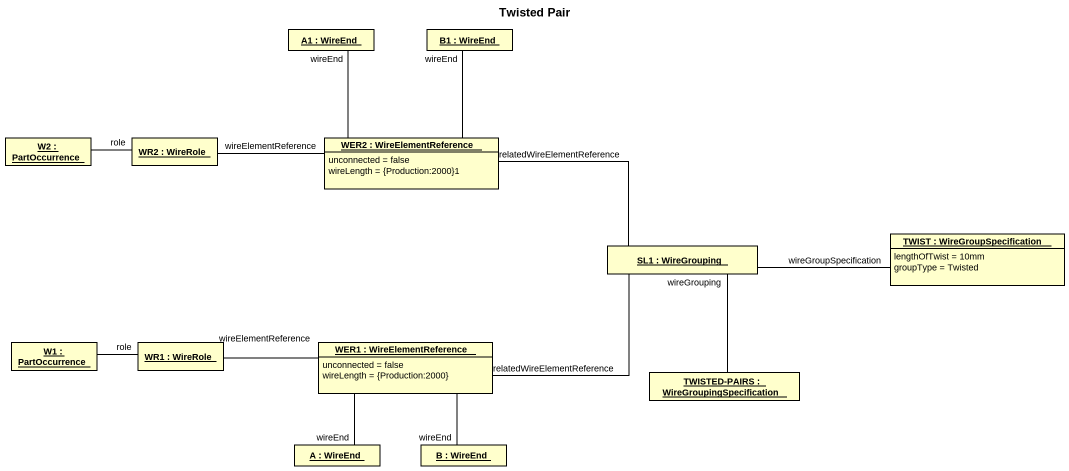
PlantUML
@startuml
title Twisted Pair
hide circle
hide empty members
object "A1 : WireEnd" as A1
object "B1 : WireEnd" as B1
object "W2 : PartOccurrence" as W2
object "WR2 : WireRole" as WR2
object "WER2 : WireElementReference" as WER2 {
  unconnected = false
  wireLength = {Production:2000}1
}
object "SL1 : WireGrouping" as SL1
object "TWIST : WireGroupSpecification" as TWIST {
  lengthOfTwist = 10mm
  groupType = Twisted
}
object "W1 : PartOccurrence" as W1
object "WR1 : WireRole" as WR1
object "WER1 : WireElementReference" as WER1 {
  unconnected = false
  wireLength = {Production:2000}
}
object "TWISTED-PAIRS : WireGroupingSpecification" as TWISTED_PAIRS
object "A : WireEnd" as A
object "B : WireEnd" as B
W2 -right- WR2 : role
WR2 -right- WER2 : wireElementReference
WER2 -up- A1 : wireEnd
WER2 -up- B1 : wireEnd
SL1 -left- WER2 : relatedWireElementReference
SL1 -right- TWIST : wireGroupSpecification
SL1 -left- WER1 : relatedWireElementReference
W1 -right- WR1 : role
WR1 -right- WER1 : wireElementReference
WER1 -- A : wireEnd
WER1 -- B : wireEnd
TWISTED_PAIRS -up- SL1 : wireGrouping
@enduml
